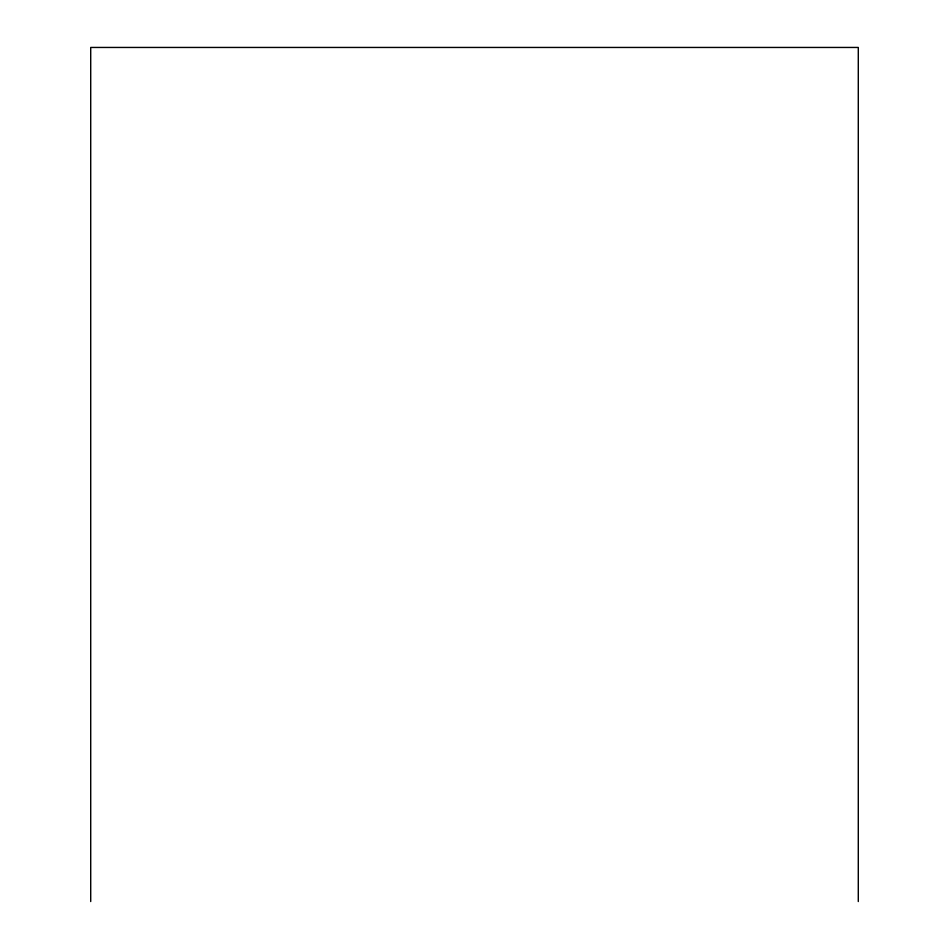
<?xml version="1.0" encoding="UTF-8"?>
<svg xmlns="http://www.w3.org/2000/svg" width="949" height="949" viewBox="0 0 949 949"><rect width="100%" height="100%" fill="white"/><g stroke="black" fill="none" stroke-linecap="round" stroke-linejoin="round"><path stroke-width="1.42" d="M858.287 901.55L858.287 47.45L90.713 47.45L90.713 901.55"/></g></svg>
